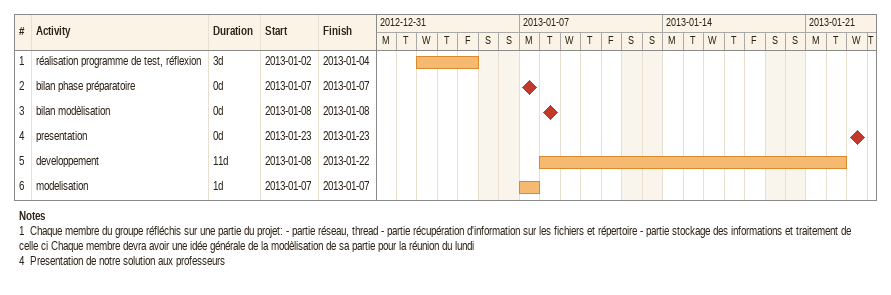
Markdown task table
| ID | Task | Duration | Start | Finish |
|---|---|---|---|---|
| 1 | réalisation programme de test, réflexion | 3d | 2013-01-02 | 2013-01-04 |
| 2 | bilan phase préparatoire | 0d | 2013-01-07 | 2013-01-07 |
| 3 | bilan modèlisation | 0d | 2013-01-08 | 2013-01-08 |
| 4 | presentation | 0d | 2013-01-23 | 2013-01-23 |
| 5 | developpement | 11d | 2013-01-08 | 2013-01-22 |
| 6 | modelisation | 1d | 2013-01-07 | 2013-01-07 |

Notes
- 1: Chaque membre du groupe réfléchis sur une partie du projet: - partie réseau, thread - partie récupération d'information sur les fichiers et répertoire - partie stockage des informations et traitement de celle ci Chaque membre devra avoir une idée générale de la modèlisation de sa partie pour la réunion du lundi
- 4: Presentation de notre solution aux professeurs
